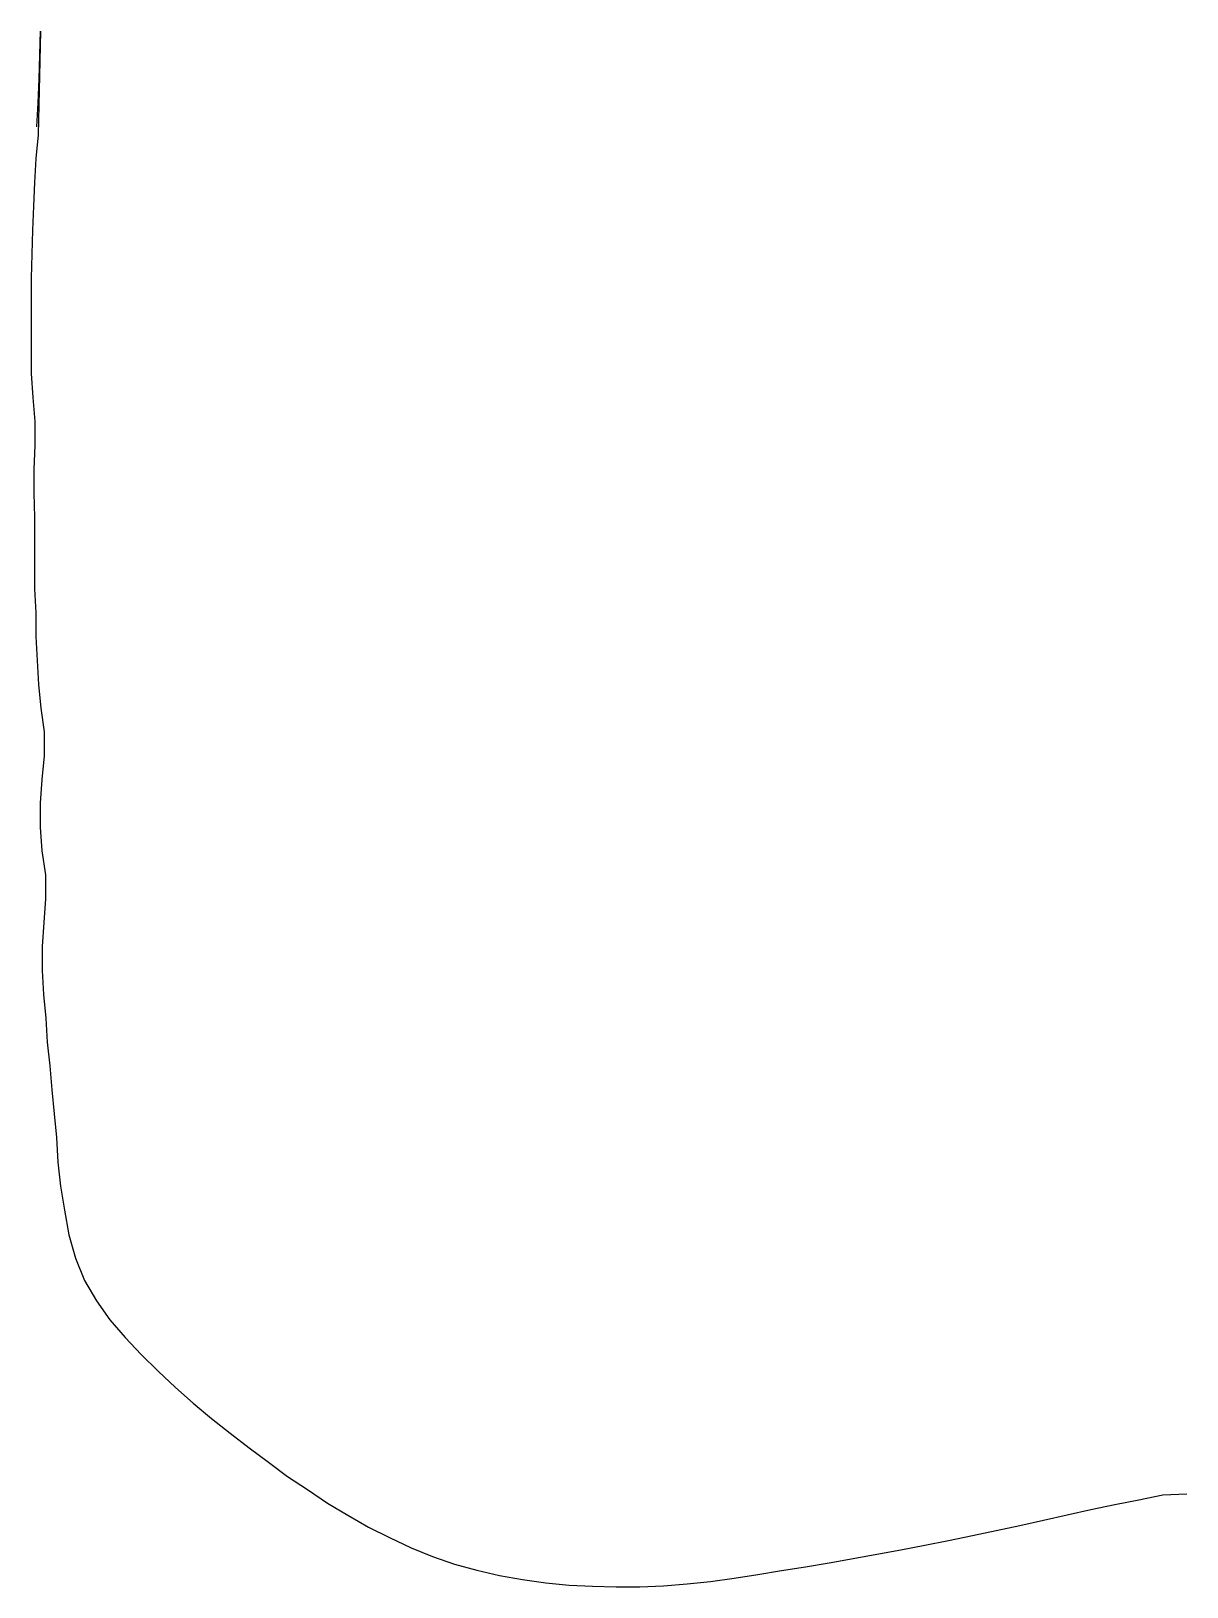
# Model space of a CAD drawing. Header units: inches. Extents: x 10.95 to 12.4, y 13.09 to 15.04.
import ezdxf

# ---------------------------------------------------------------- set-up
doc = ezdxf.new("R2010")
doc.units = ezdxf.units.IN
doc.layers.add('TRACE', color=7, linetype='Continuous')

msp = doc.modelspace()

# ---------------------------------------------------------------- linework, layer by layer
at = {"layer": 'TRACE'}
msp.add_lwpolyline([(10.9595, 14.9193), (10.9611, 14.9493), (10.9622, 14.9793), (10.9632, 15.0093), (10.9641, 15.0392), (10.9611, 14.9093), (10.958, 14.8794), (10.9566, 14.8495), (10.9554, 14.8195), (10.9541, 14.7895), (10.953, 14.7595), (10.9523, 14.7295), (10.9523, 14.6995), (10.9523, 14.6696), (10.9523, 14.6396), (10.9523, 14.6096), (10.9544, 14.5796), (10.9569, 14.5496), (10.9569, 14.5196), (10.9558, 14.4896), (10.9558, 14.4596), (10.9565, 14.4297), (10.9565, 14.3997), (10.9565, 14.3697), (10.9565, 14.3397), (10.958, 14.3098), (10.958, 14.2798), (10.9597, 14.2499), (10.9616, 14.2199), (10.9643, 14.19), (10.9687, 14.1602), (10.9687, 14.1302), (10.9659, 14.1005), (10.9636, 14.0707), (10.9636, 14.0407), (10.9659, 14.0109), (10.9705, 13.981), (10.9705, 13.951), (10.9682, 13.9211), (10.9663, 13.891), (10.9663, 13.861), (10.9677, 13.831), (10.9706, 13.801), (10.9723, 13.7711), (10.9757, 13.7412), (10.9784, 13.7113), (10.9813, 13.6814), (10.9843, 13.6516), (10.9856, 13.6206), (10.9893, 13.5904), (10.9942, 13.5605), (10.9994, 13.5293), (11.0081, 13.5001), (11.0194, 13.4723), (11.0341, 13.4468), (11.051, 13.4228), (11.0702, 13.4006), (11.0904, 13.3792), (11.1115, 13.3583), (11.1332, 13.3381), (11.1556, 13.3184), (11.1785, 13.2992), (11.2019, 13.2805), (11.2257, 13.2622), (11.2499, 13.2444), (11.2741, 13.2265), (11.299, 13.2098), (11.3239, 13.1929), (11.3496, 13.1776), (11.3757, 13.1629), (11.402, 13.1496), (11.4289, 13.137), (11.456, 13.126), (11.4836, 13.1165), (11.5114, 13.1089), (11.5399, 13.1023), (11.5687, 13.097), (11.5978, 13.0929), (11.6271, 13.0902), (11.6565, 13.0886), (11.6861, 13.0878), (11.7158, 13.0878), (11.7455, 13.0891), (11.7751, 13.0915), (11.8046, 13.0948), (11.8342, 13.0989), (11.8639, 13.1033), (11.8936, 13.1082), (11.9236, 13.1131), (11.9536, 13.1181), (11.9835, 13.1234), (12.0134, 13.1288), (12.0433, 13.1345), (12.0733, 13.1401), (12.1032, 13.1461), (12.1331, 13.1522), (12.1629, 13.1584), (12.1926, 13.165), (12.2222, 13.1717), (12.252, 13.1783), (12.2819, 13.1849), (12.3119, 13.1911), (12.342, 13.1971), (12.3721, 13.2031), (12.4022, 13.2046)], dxfattribs=at)

doc.saveas('drawing.dxf')
